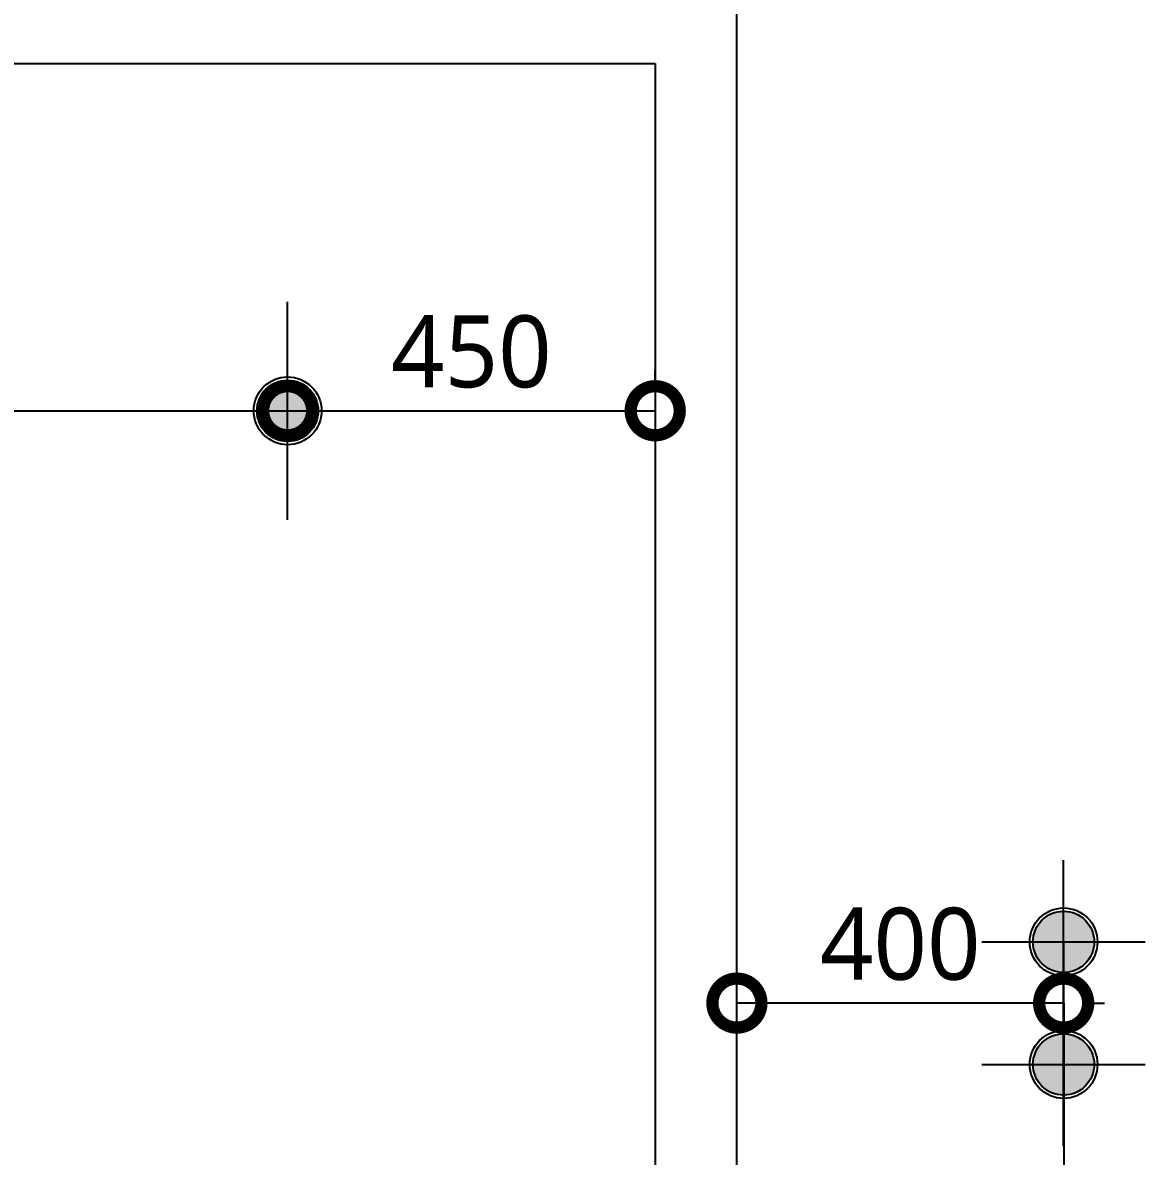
# Model space of a CAD drawing. Extents: x 11477420 to 23072185, y -28506554 to -14238804.
# Drawn here: x 11527864 to 11529238, y -14278037 to -14276649 of the extents above; entities that cross this region are included whole.
import ezdxf

# ---------------------------------------------------------------- set-up
doc = ezdxf.new("R2010")
doc.units = 0
doc.header["$LTSCALE"] = 50
doc.header["$MEASUREMENT"] = 0
doc.layers.get('0').update_dxf_attribs({"linetype": 'CONTINUOUS'})
doc.layers.get('DEFPOINTS').update_dxf_attribs({"linetype": 'CONTINUOUS'})
for name, color, linetype in [('06-LIGHT', 4, 'CONTINUOUS'), ('07-DIM WAL', 5, 'CONTINUOUS'), ('1.천장.벽체선(내벽)', 3, 'CONTINUOUS'), ('RC-LIGHT', 7, 'CONTINUOUS')]:
    doc.layers.add(name, color=color, linetype=linetype)
doc.styles.add('DAWIN', font='NanumSquareR.ttf')
doc.dimstyles.new('40', dxfattribs={"dimscale": 40, "dimtxt": 2.2, "dimasz": 3, "dimexe": 1.25, "dimexo": 0.625, "dimtad": 1, "dimdec": 0, "dimzin": 0, "dimdsep": 46, "dimlunit": 6, "dimtxsty": 'DAWIN', "dimblk1": 'DOTSMALL', "dimblk2": 'DOTSMALL', "dimsah": 1, "dimcen": 0.001, "dimclrd": 1, "dimclre": 1, "dimclrt": 3, "dimadec": 0, "dimazin": 0, "dimtfac": 1, "dimtdec": 0, "dimtix": 1, "dimtmove": 2, "dimatfit": 3, "dimldrblk": 'DOTSMALL', "dimfxl": 0, "dimtolj": 1, "dimtzin": 0, "dimarcsym": 0})

# ---------------------------------------------------------------- blocks, each defined once
blk = doc.blocks.new('flooor2')
at = {"layer": '1.천장.벽체선(내벽)', "ltscale": 30}
for p, q in [((11528738.1, -14278949.4), (11528738.1, -14276599.4)), ((11525738.1, -14276699.4), (11528638.1, -14276699.4)), ((11528638.1, -14276699.4), (11528638.1, -14278949.4))]:
    blk.add_line(p, q, dxfattribs=at)
blk = doc.blocks.new('_DOTSMALL')
at = {"color": 0, "linetype": 'ByBlock', "const_width": 0.5}
blk.add_lwpolyline([(-0.0625, 0, 1), (0.0625, 0, 1)], format="xyb", close=True, dxfattribs=at)
blk = doc.blocks.new('*D218')
at = {"layer": '07-DIM WAL', "color": 1, "lineweight": -2, "ltscale": 30}
for p, q in [((11528738.1, -14277824.4), (11528738.1, -14277799.4)), ((11529138.1, -14277824.4), (11529138.1, -14277799.4)), ((11529138.1, -14277849.4), (11528738.1, -14277849.4))]:
    blk.add_line(p, q, dxfattribs=at)
at = {"layer": 'DEFPOINTS', "color": 0, "ltscale": 30}
for p in [(11528738.1, -14277849.4), (11528738.1, -14277849.4), (11529138.1, -14277849.4)]:
    blk.add_point(p, dxfattribs=at)
at = {"layer": '07-DIM WAL', "color": 1, "lineweight": -2, "ltscale": 30, "xscale": 120, "yscale": 120, "zscale": 120, "rotation": 180}
blk.add_blockref('_DOTSMALL', (11528738.1, -14277849.4), dxfattribs=at)
at = {"layer": '07-DIM WAL', "color": 1, "lineweight": -2, "ltscale": 30, "xscale": 120, "yscale": 120, "zscale": 120}
blk.add_blockref('_DOTSMALL', (11529138.1, -14277849.4), dxfattribs=at)
at = {"layer": '07-DIM WAL', "color": 3, "ltscale": 30, "insert": (11528938.1, -14277777.4), "char_height": 88, "attachment_point": 5, "style": 'DAWIN'}
blk.add_mtext('\\A1;400', dxfattribs=at)
blk = doc.blocks.new('*D219')
at = {"layer": '07-DIM WAL', "color": 1, "lineweight": -2, "ltscale": 30}
for p, q in [((11529138.1, -14277849.4), (11529138.1, -14280349.4)), ((11529163.1, -14277849.4), (11529188.1, -14277849.4)), ((11529163.1, -14280349.4), (11529188.1, -14280349.4))]:
    blk.add_line(p, q, dxfattribs=at)
at = {"layer": 'DEFPOINTS', "color": 0, "ltscale": 30}
for p in [(11529138.1, -14277849.4), (11529138.1, -14280349.4), (11529138.1, -14280349.4)]:
    blk.add_point(p, dxfattribs=at)
at = {"layer": '07-DIM WAL', "color": 1, "lineweight": -2, "ltscale": 30, "xscale": 120, "yscale": 120, "zscale": 120}
for p, rotation in [((11529138.1, -14277849.4), 90), ((11529138.1, -14280349.4), 270)]:
    blk.add_blockref('_DOTSMALL', p, dxfattribs=dict(at, rotation=rotation))
at = {"layer": '07-DIM WAL', "color": 3, "ltscale": 30, "insert": (11529057.3, -14279099.4), "char_height": 88, "attachment_point": 5, "rotation": 90, "style": 'DAWIN'}
blk.add_mtext('\\A1;2,500', dxfattribs=at)
blk = doc.blocks.new('1')
at = {"linetype": 'Continuous'}
h = blk.add_hatch(color=4, dxfattribs=at)
h.dxf.hatch_style = 1
edge = h.paths.add_edge_path()
edge.add_arc((11539653.5, -14273503.8), 37.5, 0, 360)
at = {"color": 1, "linetype": 'Continuous'}
for p, q in [((11539653.5, -14273637.1), (11539653.5, -14273370.5)), ((11539520.2, -14273503.8), (11539786.8, -14273503.8))]:
    blk.add_line(p, q, dxfattribs=at)
at = {"color": 4, "linetype": 'Continuous'}
for radius in [41.5, 37.5]:
    blk.add_circle((11539653.5, -14273503.8), radius, dxfattribs=at)
blk = doc.blocks.new('*D275')
at = {"layer": '07-DIM WAL', "color": 1, "lineweight": -2, "ltscale": 30}
for p, q in [((11526188.1, -14277099.4), (11526188.1, -14277074.4)), ((11528188.1, -14277099.4), (11528188.1, -14277074.4)), ((11526188.1, -14277124.4), (11528188.1, -14277124.4))]:
    blk.add_line(p, q, dxfattribs=at)
at = {"layer": 'DEFPOINTS', "color": 0, "ltscale": 30}
for p in [(11526188.1, -14277124.4), (11528188.1, -14277124.4), (11528188.1, -14277124.4)]:
    blk.add_point(p, dxfattribs=at)
at = {"layer": '07-DIM WAL', "color": 1, "lineweight": -2, "ltscale": 30, "xscale": 120, "yscale": 120, "zscale": 120, "rotation": 180}
blk.add_blockref('_DOTSMALL', (11526188.1, -14277124.4), dxfattribs=at)
at = {"layer": '07-DIM WAL', "color": 1, "lineweight": -2, "ltscale": 30, "xscale": 120, "yscale": 120, "zscale": 120}
blk.add_blockref('_DOTSMALL', (11528188.1, -14277124.4), dxfattribs=at)
at = {"layer": '07-DIM WAL', "color": 3, "ltscale": 30, "insert": (11527188.1, -14277043.7), "char_height": 88, "attachment_point": 5, "style": 'DAWIN'}
blk.add_mtext('\\A1;2,000', dxfattribs=at)
blk = doc.blocks.new('*D276')
at = {"layer": '07-DIM WAL', "color": 1, "lineweight": -2, "ltscale": 30}
for p, q in [((11528188.1, -14277099.4), (11528188.1, -14277074.4)), ((11528638.1, -14277099.4), (11528638.1, -14277074.4)), ((11528188.1, -14277124.4), (11528638.1, -14277124.4))]:
    blk.add_line(p, q, dxfattribs=at)
at = {"layer": 'DEFPOINTS', "color": 0, "ltscale": 30}
for p in [(11528188.1, -14277124.4), (11528638.1, -14277124.4), (11528638.1, -14277124.4)]:
    blk.add_point(p, dxfattribs=at)
at = {"layer": '07-DIM WAL', "color": 1, "lineweight": -2, "ltscale": 30, "xscale": 120, "yscale": 120, "zscale": 120, "rotation": 180}
blk.add_blockref('_DOTSMALL', (11528188.1, -14277124.4), dxfattribs=at)
at = {"layer": '07-DIM WAL', "color": 1, "lineweight": -2, "ltscale": 30, "xscale": 120, "yscale": 120, "zscale": 120}
blk.add_blockref('_DOTSMALL', (11528638.1, -14277124.4), dxfattribs=at)
at = {"layer": '07-DIM WAL', "color": 3, "ltscale": 30, "insert": (11528413.1, -14277052.4), "char_height": 88, "attachment_point": 5, "style": 'DAWIN'}
blk.add_mtext('\\A1;450', dxfattribs=at)
blk = doc.blocks.new('HEY')
at = {"linetype": 'Continuous'}
h = blk.add_hatch(color=4, dxfattribs=at)
h.dxf.hatch_style = 1
edge = h.paths.add_edge_path()
edge.add_arc((66128.5, 14191.8), 37.5, 0, 360)
edge = h.paths.add_edge_path()
edge.add_arc((66128.5, 14041.8), 37.5, 0, 360)
at = {"color": 1, "linetype": 'Continuous'}
for p, q in [((66128.5, 14291.8), (66128.5, 14091.8)), ((66228.5, 14191.8), (66028.5, 14191.8)), ((66128.5, 14141.8), (66128.5, 13941.8)), ((66228.5, 14041.8), (66028.5, 14041.8))]:
    blk.add_line(p, q, dxfattribs=at)
blk.add_lwpolyline([(66128.5, 14191.8), (66128.5, 14041.8), (66128.5, 14116.8), (66151.2, 14116.8)], dxfattribs=at)
at = {"color": 4, "linetype": 'Continuous'}
for centre, radius in [((66128.5, 14191.8), 41.5), ((66128.5, 14191.8), 37.5), ((66128.5, 14041.8), 41.5), ((66128.5, 14041.8), 37.5)]:
    blk.add_circle(centre, radius, dxfattribs=at)

msp = doc.modelspace()

# ---------------------------------------------------------------- block references
msp.add_blockref('flooor2', (0, 0))
at = {"layer": '06-LIGHT', "rotation": 180}
msp.add_blockref('HEY', (11595266.5, -14263732.7), dxfattribs=at)
at = {"layer": 'RC-LIGHT'}
msp.add_blockref('1', (-11465.4, -3620.7), dxfattribs=at)

# ---------------------------------------------------------------- dimensions: what is measured, and where the dimension line sits
at = {"layer": '07-DIM WAL', "ltscale": 30}
for base, p1, p2, picture, middle in [((11528188.1, -14277124.4), (11526188.1, -14277124.4), (11528188.1, -14277124.4), '*D275', (11527188.1, -14277043.7)), ((11528638.1, -14277124.4), (11528188.1, -14277124.4), (11528638.1, -14277124.4), '*D276', (11528413.1, -14277052.4)), ((11528738.1, -14277849.4), (11529138.1, -14277849.4), (11528738.1, -14277849.4), '*D218', (11528938.1, -14277777.4))]:
    dim = msp.add_linear_dim(base=base, p1=p1, p2=p2, dimstyle='40', dxfattribs=at)
    dim.commit()
    dim.dimension.update_dxf_attribs({"geometry": picture, "text_midpoint": middle})
dim = msp.add_linear_dim(base=(11529138.1, -14280349.4), p1=(11529138.1, -14277849.4), p2=(11529138.1, -14280349.4), angle=90, dimstyle='40', dxfattribs=at)
dim.commit()
dim.dimension.update_dxf_attribs({"geometry": '*D219', "text_midpoint": (11529057.3, -14279099.4)})

doc.saveas('drawing.dxf')
